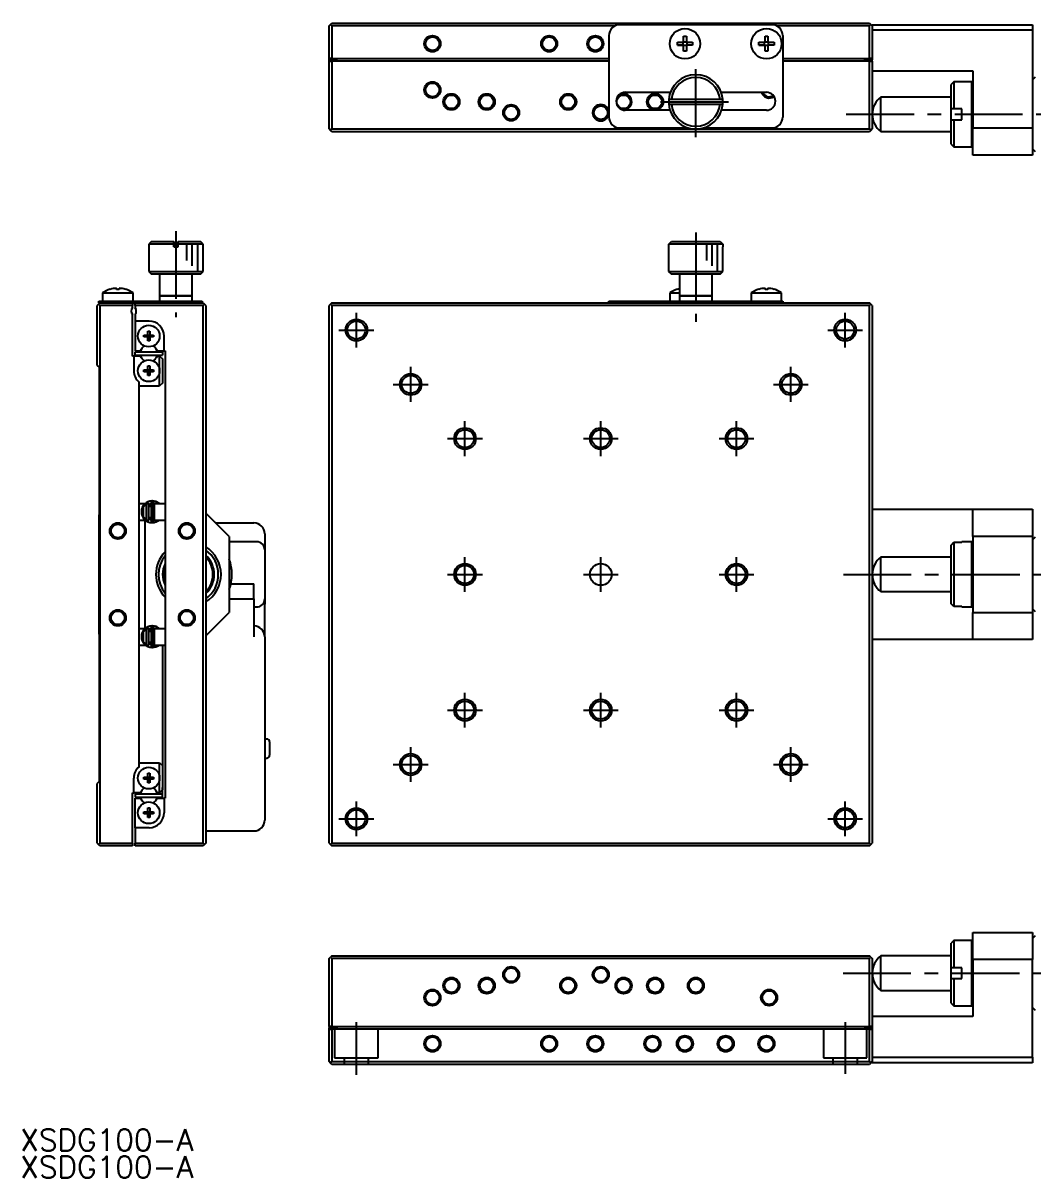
# Model space of a CAD drawing. Extents: x 15 to 638, y 13 to 226.
# Drawn here: x 15.5 to 201.6, y 13.2 to 225.9 of the extents above; entities that cross this region are included whole.
import ezdxf

# ---------------------------------------------------------------- set-up
doc = ezdxf.new("R2010")
doc.units = 0
doc.header["$LTSCALE"] = 10
doc.linetypes.add('CENTER', pattern=[2, 1.25, -0.25, 0.25, -0.25])
doc.linetypes.add('DASHED', pattern=[3.5, 2, -1.5])
doc.layers.get('0').update_dxf_attribs({"linetype": 'CONTINUOUS'})
doc.layers.add('CENTER', color=1, linetype='CENTER')
doc.styles.get("Standard").update_dxf_attribs({"font": 'txt.shx', "bigfont": '@extfont2.shx'})

msp = doc.modelspace()

# ---------------------------------------------------------------- linework, layer by layer
at = {"color": 7, "linetype": 'CONTINUOUS'}
for p, q in [((71.844929, 225.375), (72.094929, 225.625)), ((72.094929, 225.625), (72.344929, 225.875)), ((72.094929, 225.625), (72.344929, 225.375)), ((72.344929, 225.875), (171.344929, 225.875)), ((153.344929, 225.575), (125.344929, 225.575)), ((171.344929, 225.875), (171.594929, 225.625)), ((171.344929, 225.375), (171.594929, 225.625)), ((171.594929, 225.625), (171.844929, 225.375)), ((171.844929, 225.375), (171.844929, 225.575)), ((171.844929, 225.575), (201.344929, 225.575)), ((201.344929, 225.575), (201.344929, 224.575)), ((71.844929, 219.375), (71.844929, 225.375)), ((72.344929, 225.375), (72.344929, 219.375)), ((124.47315, 225.375), (72.344929, 225.375)), ((123.344929, 223.575), (123.344929, 208.575)), ((137.084929, 223.474139), (137.604929, 223.474139)), ((137.084929, 222.335), (137.084929, 223.474139)), ((137.604929, 223.474139), (137.604929, 222.335)), ((152.084929, 223.474139), (152.604929, 223.474139)), ((152.084929, 222.335), (152.084929, 223.474139)), ((152.604929, 223.474139), (152.604929, 222.335)), ((171.344929, 225.375), (154.216709, 225.375)), ((155.344929, 223.575), (155.344929, 208.575)), ((171.344929, 219.375), (171.344929, 225.375)), ((171.844929, 225.375), (171.844929, 219.375)), ((201.344929, 224.575), (171.844929, 224.575)), ((201.344929, 224.575), (201.344929, 206.575)), ((135.94579, 221.815), (135.94579, 222.335)), ((135.94579, 222.335), (137.084929, 222.335)), ((137.084929, 221.815), (135.94579, 221.815)), ((135.94579, 221.815), (137.015488, 221.815)), ((137.015488, 221.815), (137.015488, 222.335)), ((137.084929, 221.815), (137.015488, 221.815)), ((137.084929, 222.404442), (137.604929, 222.404442)), ((137.084929, 220.675861), (137.084929, 221.815)), ((137.604929, 221.745558), (137.084929, 221.745558)), ((137.604929, 222.335), (138.744069, 222.335)), ((137.604929, 221.815), (137.604929, 220.675861)), ((138.744069, 221.815), (137.604929, 221.815)), ((137.674371, 221.815), (137.604929, 221.815)), ((137.674371, 222.335), (137.674371, 221.815)), ((138.744069, 221.815), (137.674371, 221.815)), ((138.744069, 222.335), (138.744069, 221.815)), ((150.94579, 221.815), (150.94579, 222.335)), ((150.94579, 222.335), (152.084929, 222.335)), ((152.084929, 221.815), (150.94579, 221.815)), ((150.94579, 221.815), (152.015488, 221.815)), ((152.015488, 221.815), (152.015488, 222.335)), ((152.084929, 221.815), (152.015488, 221.815)), ((152.084929, 222.404442), (152.604929, 222.404442)), ((152.084929, 220.675861), (152.084929, 221.815)), ((152.604929, 221.745558), (152.084929, 221.745558)), ((152.604929, 222.335), (153.744069, 222.335)), ((152.604929, 221.815), (152.604929, 220.675861)), ((153.744069, 221.815), (152.604929, 221.815)), ((152.674371, 221.815), (152.604929, 221.815)), ((152.674371, 222.335), (152.674371, 221.815)), ((153.744069, 221.815), (152.674371, 221.815)), ((153.744069, 222.335), (153.744069, 221.815)), ((72.344929, 219.375), (71.844929, 219.375)), ((71.844929, 219.125), (71.844929, 219.375)), ((71.844929, 219.125), (73.244929, 219.125)), ((71.844929, 218.875), (71.844929, 219.125)), ((72.344929, 219.375), (123.344929, 219.375)), ((73.244929, 218.875), (73.244929, 219.125)), ((137.604929, 220.675861), (137.084929, 220.675861)), ((152.604929, 220.675861), (152.084929, 220.675861)), ((155.344929, 219.375), (171.344929, 219.375)), ((171.844929, 219.125), (170.444929, 219.125)), ((170.444929, 218.875), (170.444929, 219.125)), ((171.844929, 219.375), (171.344929, 219.375)), ((171.844929, 219.375), (171.844929, 219.125)), ((171.844929, 218.875), (171.844929, 219.125)), ((71.844929, 206.375), (71.844929, 218.875)), ((71.844929, 218.875), (72.344929, 218.875)), ((72.344929, 218.875), (72.344929, 206.375)), ((123.344929, 218.875), (72.344929, 218.875)), ((171.344929, 218.875), (155.344929, 218.875)), ((171.344929, 206.375), (171.344929, 218.875)), ((171.344929, 218.875), (171.844929, 218.875)), ((171.844929, 218.875), (171.844929, 206.375)), ((171.844929, 217.075), (190.344929, 217.075)), ((190.344929, 217.075), (190.344929, 206.575)), ((186.844929, 215.075), (186.344929, 214.575)), ((186.844929, 215.075), (186.844929, 210.075)), ((190.144929, 215.075), (186.844929, 215.075)), ((190.144929, 203.075), (190.144929, 215.075)), ((190.344929, 214.875), (190.144929, 215.075)), ((201.844929, 215.925), (201.344929, 215.425)), ((126.344929, 213.125), (134.661181, 213.125)), ((144.028678, 213.125), (152.344929, 213.125)), ((186.344929, 210.075), (186.344929, 214.575)), ((134.862742, 211.775), (134.360955, 211.775)), ((134.360955, 210.975), (134.862742, 210.975)), ((134.360955, 210.975), (144.328904, 210.975)), ((143.827116, 211.775), (134.862742, 211.775)), ((134.862742, 210.975), (143.827116, 210.975)), ((144.328904, 211.775), (143.827116, 211.775)), ((143.827116, 210.975), (144.328904, 210.975)), ((173.411953, 205.9), (173.411953, 212.25)), ((186.344929, 212.25), (173.411953, 212.25)), ((134.591247, 209.825), (126.344929, 209.825)), ((152.344929, 209.825), (144.098612, 209.825)), ((186.344929, 208.074928), (186.344929, 210.075072)), ((186.844929, 210.075), (186.344929, 210.075)), ((188.344929, 210.075), (186.844929, 210.075)), ((188.344929, 208.075), (188.344929, 210.075)), ((72.094929, 206.125), (71.844929, 206.375)), ((72.344929, 206.375), (72.094929, 206.125)), ((72.344929, 206.375), (139.344929, 206.375)), ((125.344929, 206.575), (137.944929, 206.575)), ((139.344929, 206.375), (171.344929, 206.375)), ((140.744929, 206.575), (153.344929, 206.575)), ((171.594929, 206.125), (171.344929, 206.375)), ((171.844929, 206.375), (171.594929, 206.125)), ((186.344929, 203.575), (186.344929, 208.075)), ((186.344929, 208.075), (186.844929, 208.075)), ((186.844929, 208.075), (186.844929, 203.075)), ((186.844929, 208.075), (188.344929, 208.075)), ((190.344929, 206.575), (201.344929, 206.575)), ((190.344929, 201.575), (190.344929, 206.575)), ((201.344929, 206.575), (201.344929, 201.575)), ((72.344929, 205.875), (72.094929, 206.125)), ((171.344929, 205.875), (72.344929, 205.875)), ((171.594929, 206.125), (171.344929, 205.875)), ((173.411953, 205.9), (186.344929, 205.9)), ((186.344929, 203.575), (186.844929, 203.075)), ((186.844929, 203.075), (190.144929, 203.075)), ((190.144929, 203.075), (190.344929, 203.275)), ((201.344929, 202.725), (201.844929, 202.225)), ((201.344929, 201.575), (190.344929, 201.575)), ((39.125, 185.65), (38.625, 185.15)), ((43.225, 185.15), (38.625, 185.15)), ((38.625, 185.15), (38.625, 180.15)), ((39.125, 185.65), (43.225, 185.65)), ((43.225, 185.15), (43.225, 185.65)), ((43.225, 185.65), (43.225, 185.15)), ((43.225, 184.65), (43.225, 185.15)), ((43.225, 185.15), (43.225, 184.65)), ((44.025, 185.65), (48.125, 185.65)), ((44.025, 185.15), (44.025, 185.65)), ((48.625, 185.15), (44.025, 185.15)), ((44.025, 184.65), (44.025, 185.15)), ((48.625, 185.15), (48.125, 185.65)), ((48.625, 180.15), (48.625, 185.15)), ((134.360955, 185.15), (134.862742, 185.65)), ((144.328904, 185.15), (134.360955, 185.15)), ((134.360955, 184.65), (134.360955, 185.15)), ((134.862742, 185.65), (143.827116, 185.65)), ((134.862742, 185.65), (143.827116, 185.65)), ((143.827116, 185.65), (144.328904, 185.15)), ((144.328904, 185.15), (144.328904, 184.65)), ((43.225, 184.65), (44.025, 184.65)), ((134.344929, 184.65), (134.360955, 184.65)), ((134.344929, 184.65), (134.360955, 184.65)), ((134.344929, 184.65), (134.344929, 180.15)), ((144.328904, 184.65), (144.344929, 184.65)), ((144.328904, 184.65), (144.344929, 184.65)), ((144.344929, 180.15), (144.344929, 184.65)), ((38.625, 180.15), (43.625, 180.15)), ((38.625, 180.15), (39.125, 179.65)), ((43.625, 179.65), (39.125, 179.65)), ((40.625, 179.65), (40.625, 175.65)), ((43.625, 180.15), (48.625, 180.15)), ((48.125, 179.65), (43.625, 179.65)), ((46.625, 175.65), (46.625, 179.65)), ((48.125, 179.65), (48.625, 180.15)), ((134.344929, 180.15), (134.844929, 179.65)), ((134.344929, 180.15), (144.344929, 180.15)), ((143.844929, 179.65), (134.844929, 179.65)), ((136.344929, 179.65), (136.344929, 175.65)), ((142.344929, 175.65), (142.344929, 179.65)), ((143.844929, 179.65), (144.344929, 180.15)), ((31.525861, 176.843205), (31.522852, 176.849373)), ((32.665, 176.843205), (32.665, 177.036462)), ((33.185, 176.843205), (32.665, 176.843205)), ((33.185, 177.036462), (33.185, 176.843205)), ((34.327148, 176.849373), (34.324139, 176.843205)), ((135.94579, 176.843205), (135.942782, 176.849373)), ((135.94579, 176.843205), (135.942782, 176.849373)), ((150.94579, 176.843205), (150.942782, 176.849373)), ((150.94579, 176.843205), (150.942782, 176.849373)), ((152.084929, 176.843205), (152.084929, 177.036462)), ((152.604929, 176.843205), (152.084929, 176.843205)), ((152.604929, 177.036462), (152.604929, 176.843205)), ((153.747077, 176.849373), (153.744069, 176.843205)), ((153.747077, 176.849373), (153.744069, 176.843205)), ((29.425, 174.35), (29.425, 174.65)), ((29.425, 174.65), (31.425, 174.65)), ((30.125, 176.192463), (35.725, 176.192463)), ((30.125, 176.192463), (30.125, 174.65)), ((31.425, 174.65), (31.675, 174.65)), ((31.675, 174.65), (34.175, 174.65)), ((34.175, 174.65), (46.425, 174.65)), ((35.725, 174.65), (35.725, 176.192463)), ((40.625, 175.65), (43.625, 175.65)), ((43.625, 175.65), (40.625, 175.65)), ((40.625, 175.65), (40.625, 174.65)), ((43.625, 175.65), (46.625, 175.65)), ((46.625, 175.65), (43.625, 175.65)), ((46.425, 174.65), (48.425, 174.65)), ((46.625, 174.65), (46.625, 175.65)), ((48.425, 174.65), (48.425, 174.35)), ((123.344929, 174.35), (123.344929, 174.65)), ((123.344929, 174.65), (125.344929, 174.65)), ((125.344929, 174.65), (136.094929, 174.65)), ((134.544929, 176.192463), (136.344929, 176.192463)), ((134.544929, 176.192463), (134.544929, 174.65)), ((136.094929, 174.65), (138.594929, 174.65)), ((136.344929, 175.65), (142.344929, 175.65)), ((136.344929, 175.65), (136.344929, 174.65)), ((142.344929, 175.65), (136.344929, 175.65)), ((138.594929, 174.65), (151.094929, 174.65)), ((142.344929, 174.65), (142.344929, 175.65)), ((149.544929, 176.192463), (149.544929, 174.65)), ((149.544929, 176.192463), (155.144929, 176.192463)), ((151.094929, 174.65), (153.344929, 174.65)), ((153.344929, 174.65), (155.344929, 174.65)), ((155.144929, 174.65), (155.144929, 176.192463)), ((155.344929, 174.65), (155.344929, 174.35)), ((29.375, 174.1), (29.125, 173.85)), ((29.125, 162.85), (29.125, 173.85)), ((29.375, 174.1), (29.625, 174.35)), ((29.625, 173.85), (29.375, 174.1)), ((29.625, 174.35), (29.425, 174.35)), ((29.625, 174.35), (35.625, 174.35)), ((29.625, 173.85), (29.625, 74.85)), ((35.625, 173.85), (29.625, 173.85)), ((35.625, 174.35), (36.125, 174.35)), ((35.625, 174.35), (35.625, 173.85)), ((35.625, 173.511438), (35.625, 173.85)), ((36.125, 174.35), (48.625, 174.35)), ((36.125, 173.85), (36.125, 174.35)), ((36.125, 173.85), (36.125, 173.45)), ((48.625, 173.85), (36.125, 173.85)), ((48.625, 174.35), (48.875, 174.1)), ((48.875, 174.1), (48.625, 173.85)), ((48.625, 74.85), (48.625, 173.85)), ((49.125, 173.85), (48.875, 174.1)), ((49.125, 173.85), (49.125, 74.85)), ((72.094929, 174.1), (71.844929, 173.85)), ((71.844929, 74.85), (71.844929, 173.85)), ((72.344929, 174.35), (72.094929, 174.1)), ((72.344929, 173.85), (72.094929, 174.1)), ((72.344929, 174.35), (171.344929, 174.35)), ((171.344929, 173.85), (72.344929, 173.85)), ((72.344929, 173.85), (72.344929, 74.85)), ((171.594929, 174.1), (171.344929, 174.35)), ((171.594929, 174.1), (171.344929, 173.85)), ((171.344929, 74.85), (171.344929, 173.85)), ((171.844929, 173.85), (171.594929, 174.1)), ((171.844929, 173.85), (171.844929, 74.85)), ((35.625, 164.55), (35.625, 172.188562)), ((36.125, 172.25), (36.125, 171)), ((38.675, 171), (36.125, 171)), ((36.125, 171), (36.125, 165.55)), ((37.738639, 168.43), (38.445, 168.43)), ((37.738639, 168.07), (37.738639, 168.43)), ((38.445, 168.07), (37.738639, 168.07)), ((38.445, 169.136361), (38.805, 169.136361)), ((38.445, 168.43), (38.445, 169.136361)), ((38.455372, 168.419628), (38.445, 168.43)), ((38.455372, 168.080372), (38.445, 168.07)), ((38.445, 167.363639), (38.445, 168.07)), ((38.455372, 168.080372), (38.455372, 168.419628)), ((38.455372, 168.419628), (38.794628, 168.419628)), ((38.794628, 168.080372), (38.455372, 168.080372)), ((38.794628, 168.419628), (38.805, 168.43)), ((38.794628, 168.419628), (38.794628, 168.080372)), ((38.794628, 168.080372), (38.805, 168.07)), ((38.805, 169.136361), (38.805, 168.43)), ((38.805, 169.136361), (38.805, 168.43)), ((38.805, 168.43), (39.511361, 168.43)), ((38.805, 168.07), (38.805, 167.363639)), ((39.511361, 168.07), (38.805, 168.07)), ((38.805, 167.363639), (38.805, 168.07)), ((39.511361, 168.43), (39.511361, 168.07)), ((41.425, 165.55), (41.425, 168.25)), ((38.805, 167.363639), (38.445, 167.363639)), ((35.875, 164.55), (35.625, 164.55)), ((35.875, 164.55), (35.875, 161.85)), ((37.080588, 164.55), (35.875, 164.55)), ((36.125, 165.55), (37.080588, 165.55)), ((36.125, 164.75), (36.125, 165.35)), ((36.125, 165.35), (41.125, 165.35)), ((36.125, 164.75), (41.125, 164.75)), ((37.080588, 165.55), (37.250185, 165.84375)), ((37.250185, 164.25625), (37.080588, 164.55)), ((39.999815, 165.84375), (40.169412, 165.55)), ((40.169412, 164.55), (39.999815, 164.25625)), ((40.169412, 165.55), (41.425, 165.55)), ((40.625, 164.55), (40.169412, 164.55)), ((40.625, 161.85), (40.625, 164.55)), ((40.625, 164.55), (41.125, 164.05)), ((41.125, 165.35), (41.125, 164.75)), ((41.125, 164.05), (41.125, 159.55)), ((41.425, 165.55), (41.625, 165.55)), ((41.625, 165.55), (41.625, 83.15)), ((29.125, 162.85), (29.475, 162.5)), ((29.475, 162.5), (29.475, 86.2)), ((37.738639, 162.03), (38.445, 162.03)), ((37.738639, 161.67), (37.738639, 162.03)), ((38.445, 161.67), (37.738639, 161.67)), ((38.445, 162.736361), (38.805, 162.736361)), ((38.445, 162.03), (38.445, 162.736361)), ((38.455372, 162.019628), (38.445, 162.03)), ((38.455372, 161.680372), (38.445, 161.67)), ((38.445, 160.963639), (38.445, 161.67)), ((38.455372, 161.680372), (38.455372, 162.019628)), ((38.455372, 162.019628), (38.794628, 162.019628)), ((38.794628, 161.680372), (38.455372, 161.680372)), ((38.794628, 162.019628), (38.805, 162.03)), ((38.794628, 162.019628), (38.794628, 161.680372)), ((38.794628, 161.680372), (38.805, 161.67)), ((38.805, 162.736361), (38.805, 162.03)), ((38.805, 162.736361), (38.805, 162.03)), ((38.805, 162.03), (39.511361, 162.03)), ((38.805, 161.67), (38.805, 160.963639)), ((39.511361, 161.67), (38.805, 161.67)), ((38.805, 160.963639), (38.805, 161.67)), ((39.511361, 162.03), (39.511361, 161.67)), ((40.625, 159.05), (40.625, 161.85)), ((36.825, 88.929062), (36.825, 159.770938)), ((38.805, 160.963639), (38.445, 160.963639)), ((41.125, 159.55), (40.625, 159.05)), ((36.825, 159.05), (40.625, 159.05)), ((37.893488, 137.35), (36.825, 137.35)), ((37.625, 136.766515), (38.125, 137.295683)), ((37.625, 134.933485), (37.625, 136.766515)), ((38.125, 137.35), (38.125, 137.295683)), ((38.625, 137.35), (38.125, 137.35)), ((38.125, 137.295683), (38.125, 134.404317)), ((38.624825, 137.305309), (39.03476, 137.425193)), ((38.625, 134.35), (38.625, 137.35)), ((39.034816, 136.85), (38.625, 136.85)), ((38.825, 137.35), (38.736564, 137.35)), ((38.825, 136.85), (38.825, 137.35)), ((39.034816, 137.666084), (39.034816, 134.116084)), ((39.961311, 137.763382), (39.279198, 137.890229)), ((39.480104, 137.73469), (39.474733, 137.732424)), ((39.513597, 137.747694), (39.480104, 137.73469)), ((39.484816, 134.116084), (39.484816, 137.666084)), ((39.484816, 137.065221), (39.624959, 137.305542)), ((39.625, 136.85), (39.484816, 136.85)), ((39.54769, 137.759011), (39.513597, 137.747694)), ((39.5823, 137.768616), (39.54769, 137.759011)), ((39.617342, 137.776483), (39.5823, 137.768616)), ((39.652729, 137.782595), (39.617342, 137.776483)), ((39.625, 137.35), (39.625, 134.35)), ((41.625, 137.35), (39.625, 137.35)), ((39.688375, 137.786937), (39.652729, 137.782595)), ((39.72419, 137.789496), (39.688375, 137.786937)), ((39.760089, 137.790268), (39.72419, 137.789496)), ((39.795982, 137.78925), (39.760089, 137.790268)), ((39.831781, 137.786445), (39.795982, 137.78925)), ((39.867398, 137.781859), (39.831781, 137.786445)), ((39.902745, 137.775504), (39.867398, 137.781859)), ((39.893643, 137.359397), (39.888253, 137.35)), ((39.899403, 137.369881), (39.893643, 137.359397)), ((40.046883, 137.729112), (39.899063, 137.349983)), ((39.905495, 137.381383), (39.899403, 137.369881)), ((39.937736, 137.767394), (39.902745, 137.775504)), ((39.91188, 137.393829), (39.905495, 137.381383)), ((39.918516, 137.407137), (39.91188, 137.393829)), ((39.92536, 137.42122), (39.918516, 137.407137)), ((39.932367, 137.435987), (39.92536, 137.42122)), ((39.939492, 137.451342), (39.932367, 137.435987)), ((39.972283, 137.75755), (39.937736, 137.767394)), ((39.946688, 137.467185), (39.939492, 137.451342)), ((39.953909, 137.483412), (39.946688, 137.467185)), ((39.961107, 137.499918), (39.953909, 137.483412)), ((39.968236, 137.516596), (39.961107, 137.499918)), ((40.04552, 137.729692), (39.961311, 137.763382)), ((39.975248, 137.533336), (39.968236, 137.516596)), ((40.006302, 137.745995), (39.972283, 137.75755)), ((39.982099, 137.550029), (39.975248, 137.533336)), ((39.988744, 137.566568), (39.982099, 137.550029)), ((39.99514, 137.582844), (39.988744, 137.566568)), ((40.001244, 137.598751), (39.99514, 137.582844)), ((40.007017, 137.614185), (40.001244, 137.598751)), ((40.037964, 137.733498), (40.006302, 137.745995)), ((40.012422, 137.629047), (40.007017, 137.614185)), ((40.017423, 137.643239), (40.012422, 137.629047)), ((40.021988, 137.656668), (40.017423, 137.643239)), ((40.026087, 137.669248), (40.021988, 137.656668)), ((40.029693, 137.680897), (40.026087, 137.669248)), ((40.032783, 137.691538), (40.029693, 137.680897)), ((40.035336, 137.701102), (40.032783, 137.691538)), ((40.037337, 137.709527), (40.035336, 137.701102)), ((40.037259, 137.733645), (40.038719, 137.732925)), ((40.038771, 137.716759), (40.037337, 137.709527)), ((40.626531, 137.350224), (40.037719, 137.73301)), ((40.038719, 137.732925), (40.039604, 137.730858)), ((40.03963, 137.722749), (40.038771, 137.716759)), ((40.039604, 137.730858), (40.039909, 137.727459)), ((40.039909, 137.727459), (40.03963, 137.722749)), ((40.119592, 137.696219), (40.04552, 137.729692)), ((171.844929, 136.35), (190.344929, 136.35)), ((190.344929, 136.35), (201.344929, 136.35)), ((190.344929, 131.35), (190.344929, 136.35)), ((201.344929, 136.35), (201.344929, 131.35)), ((29.475, 135.4), (29.425, 135.35)), ((29.425, 135.35), (29.425, 113.35)), ((36.825, 134.35), (37.987118, 134.35)), ((38.125, 134.404317), (37.625, 134.933485)), ((37.925, 114.379697), (37.925, 134.35)), ((38.125, 134.404317), (38.125, 134.35)), ((38.125, 134.35), (38.625, 134.35)), ((39.034751, 134.35729), (38.624871, 134.476509)), ((38.625, 134.85), (39.034816, 134.85)), ((38.825, 134.403188), (38.825, 134.85)), ((39.484816, 134.85), (39.625, 134.85)), ((39.624995, 134.476607), (39.484816, 134.716948)), ((39.625103, 134.384345), (39.484883, 134.356971)), ((39.625, 134.35), (41.625, 134.35)), ((39.984415, 134.028523), (39.985371, 134.028841)), ((39.985371, 134.028841), (39.987998, 134.029722)), ((39.987998, 134.029722), (39.989236, 134.030141)), ((39.989236, 134.030141), (39.990972, 134.030732)), ((39.990972, 134.030732), (39.99275, 134.031344)), ((39.99275, 134.031344), (39.994134, 134.031823)), ((39.994134, 134.031823), (39.995426, 134.032273)), ((39.995426, 134.032273), (39.996895, 134.032789)), ((39.996895, 134.032789), (39.998133, 134.033226)), ((39.998133, 134.033226), (39.999875, 134.033845)), ((39.999875, 134.033845), (40.001282, 134.034349)), ((40.001282, 134.034349), (40.0027, 134.03486)), ((40.0027, 134.03486), (40.003964, 134.035319)), ((40.003964, 134.035319), (40.037964, 134.048671)), ((40.037259, 134.048524), (40.037056, 134.049009)), ((40.037964, 134.048671), (40.037259, 134.048524)), ((53.425, 131.35), (49.125, 135.65)), ((50.925, 133.85), (57.975, 133.85)), ((59.975, 131.85), (59.975, 129.35)), ((53.425, 131.35), (53.425, 117.35)), ((58.475, 130.35), (53.425, 130.35)), ((186.344929, 129.758327), (186.844929, 130.26608)), ((186.344929, 118.941673), (186.344929, 129.758327)), ((186.344929, 128.993559), (186.344929, 129.758327)), ((186.844929, 130.26608), (186.844929, 118.43392)), ((186.844929, 130.26608), (188.344929, 130.26608)), ((188.344929, 130.26608), (188.344929, 130.35)), ((188.344929, 130.26608), (188.344929, 130.35)), ((190.144929, 130.35), (188.344929, 130.35)), ((190.344929, 130.15), (190.144929, 130.35)), ((190.144929, 118.35), (190.144929, 130.35)), ((201.344929, 131.35), (190.344929, 131.35)), ((190.344929, 131.35), (190.344929, 117.35)), ((201.344929, 131.35), (201.344929, 117.35)), ((201.844929, 131.2), (201.344929, 130.7)), ((59.975, 129.35), (59.975, 128.85)), ((59.975, 128.85), (59.975, 124.35)), ((173.411953, 121.175), (173.411953, 127.525)), ((186.344929, 127.525), (173.411953, 127.525)), ((59.975, 124.35), (59.975, 119.85)), ((53.740593, 122.642224), (57.975, 122.642224)), ((57.975, 119.85), (57.975, 122.642224)), ((53.425, 119.85), (57.975, 119.85)), ((57.975, 119.85), (57.975, 112.85)), ((59.975, 119.85), (59.975, 118.85)), ((173.411953, 121.175), (186.344929, 121.175)), ((186.344929, 118.941673), (186.344929, 119.706441)), ((49.125, 113.05), (53.425, 117.35)), ((57.975, 118.35), (58.475, 118.35)), ((59.975, 112.85), (59.975, 118.85)), ((186.844929, 118.43392), (186.344929, 118.941673)), ((188.344929, 118.43392), (186.844929, 118.43392)), ((188.344929, 118.35), (188.344929, 118.43392)), ((188.344929, 118.35), (188.344929, 118.43392)), ((188.344929, 118.35), (190.144929, 118.35)), ((190.144929, 118.35), (190.344929, 118.55)), ((190.344929, 117.35), (201.344929, 117.35)), ((190.344929, 112.35), (190.344929, 117.35)), ((201.344929, 118), (201.844929, 117.5)), ((201.344929, 117.35), (201.344929, 112.35)), ((39.961311, 114.763382), (39.279198, 114.890229)), ((29.425, 113.35), (29.475, 113.3)), ((37.893488, 114.35), (36.825, 114.35)), ((37.625, 113.766515), (38.125, 114.295683)), ((37.625, 111.933485), (37.625, 113.766515)), ((37.925, 114.379531), (37.925, 114.379658)), ((38.125, 114.35), (38.125, 114.295683)), ((38.625, 114.35), (38.125, 114.35)), ((38.125, 114.295683), (38.125, 111.404317)), ((38.624825, 114.305309), (39.03476, 114.425193)), ((38.625, 111.35), (38.625, 114.35)), ((39.034816, 113.85), (38.625, 113.85)), ((38.825, 114.35), (38.736564, 114.35)), ((38.825, 113.85), (38.825, 114.35)), ((39.034816, 114.666084), (39.034816, 111.116084)), ((39.480104, 114.73469), (39.474733, 114.732424)), ((39.513597, 114.747694), (39.480104, 114.73469)), ((39.484816, 111.116084), (39.484816, 114.666084)), ((39.484816, 114.065221), (39.624959, 114.305542)), ((39.625, 113.85), (39.484816, 113.85)), ((39.54769, 114.759011), (39.513597, 114.747694)), ((39.5823, 114.768616), (39.54769, 114.759011)), ((39.617342, 114.776483), (39.5823, 114.768616)), ((39.652729, 114.782595), (39.617342, 114.776483)), ((39.625, 114.35), (39.625, 111.35)), ((41.625, 114.35), (39.625, 114.35)), ((39.688375, 114.786937), (39.652729, 114.782595)), ((39.72419, 114.789496), (39.688375, 114.786937)), ((39.760089, 114.790268), (39.72419, 114.789496)), ((39.795982, 114.78925), (39.760089, 114.790268)), ((39.831781, 114.786445), (39.795982, 114.78925)), ((39.867398, 114.781859), (39.831781, 114.786445)), ((39.902745, 114.775504), (39.867398, 114.781859)), ((39.893643, 114.359397), (39.888253, 114.35)), ((39.899403, 114.369881), (39.893643, 114.359397)), ((40.047583, 114.727981), (39.899063, 114.349983)), ((39.905495, 114.381383), (39.899403, 114.369881)), ((39.937736, 114.767394), (39.902745, 114.775504)), ((39.91188, 114.393829), (39.905495, 114.381383)), ((39.918516, 114.407137), (39.91188, 114.393829)), ((39.92536, 114.42122), (39.918516, 114.407137)), ((39.932367, 114.435987), (39.92536, 114.42122)), ((39.939492, 114.451342), (39.932367, 114.435987)), ((39.972283, 114.75755), (39.937736, 114.767394)), ((39.946688, 114.467185), (39.939492, 114.451342)), ((39.953909, 114.483412), (39.946688, 114.467185)), ((39.961107, 114.499918), (39.953909, 114.483412)), ((39.968236, 114.516596), (39.961107, 114.499918)), ((40.119592, 114.696219), (39.961311, 114.763382)), ((39.975248, 114.533336), (39.968236, 114.516596)), ((40.006302, 114.745995), (39.972283, 114.75755)), ((39.982099, 114.550029), (39.975248, 114.533336)), ((39.988744, 114.566568), (39.982099, 114.550029)), ((39.99514, 114.582844), (39.988744, 114.566568)), ((40.001244, 114.598751), (39.99514, 114.582844)), ((40.007017, 114.614185), (40.001244, 114.598751)), ((40.037964, 114.733498), (40.006302, 114.745995)), ((40.012422, 114.629047), (40.007017, 114.614185)), ((40.017423, 114.643239), (40.012422, 114.629047)), ((40.021988, 114.656668), (40.017423, 114.643239)), ((40.026087, 114.669248), (40.021988, 114.656668)), ((40.029693, 114.680897), (40.026087, 114.669248)), ((40.032783, 114.691538), (40.029693, 114.680897)), ((40.035336, 114.701102), (40.032783, 114.691538)), ((40.037337, 114.709527), (40.035336, 114.701102)), ((40.037259, 114.733645), (40.038719, 114.732925)), ((40.038771, 114.716759), (40.037337, 114.709527)), ((40.626531, 114.350224), (40.037719, 114.73301)), ((40.038719, 114.732925), (40.039604, 114.730858)), ((40.03963, 114.722749), (40.038771, 114.716759)), ((40.039604, 114.730858), (40.039909, 114.727459)), ((40.039909, 114.727459), (40.03963, 114.722749)), ((40.046883, 114.729112), (40.047583, 114.727981)), ((59.975, 112.85), (59.975, 85.1)), ((36.825, 111.35), (37.987118, 111.35)), ((38.125, 111.404317), (37.625, 111.933485)), ((38.125, 111.404317), (38.125, 111.35)), ((38.125, 111.35), (38.625, 111.35)), ((39.034751, 111.35729), (38.624871, 111.476509)), ((38.625, 111.85), (39.034816, 111.85)), ((38.825, 111.403188), (38.825, 111.85)), ((39.484816, 111.85), (39.625, 111.85)), ((39.624995, 111.476607), (39.484816, 111.716948)), ((39.625103, 111.384345), (39.484883, 111.356971)), ((39.625, 111.35), (41.625, 111.35)), ((39.984415, 111.028523), (39.985371, 111.028841)), ((39.985371, 111.028841), (39.987998, 111.029722)), ((39.987998, 111.029722), (39.989236, 111.030141)), ((39.989236, 111.030141), (39.990972, 111.030732)), ((39.990972, 111.030732), (39.99275, 111.031344)), ((39.99275, 111.031344), (39.994134, 111.031823)), ((39.994134, 111.031823), (39.995426, 111.032273)), ((39.995426, 111.032273), (39.996895, 111.032789)), ((39.996895, 111.032789), (39.998133, 111.033226)), ((39.998133, 111.033226), (39.999875, 111.033845)), ((39.999875, 111.033845), (40.001282, 111.034349)), ((40.001282, 111.034349), (40.0027, 111.03486)), ((40.0027, 111.03486), (40.003964, 111.035319)), ((40.003964, 111.035319), (40.037964, 111.048671)), ((40.037259, 111.048524), (40.037056, 111.049009)), ((40.037964, 111.048671), (40.037259, 111.048524)), ((41.175, 111.35), (41.175, 85.1)), ((190.344929, 112.35), (171.844929, 112.35)), ((201.344929, 112.35), (190.344929, 112.35)), ((60.375, 94.03934), (59.975, 94.03934)), ((60.875, 93.53934), (60.875, 92.28934)), ((60.875, 92.28934), (60.875, 91.03934)), ((36.825, 89.65), (40.625, 89.65)), ((40.625, 86.85), (40.625, 89.65)), ((40.625, 89.65), (41.125, 89.15)), ((59.975, 90.53934), (60.375, 90.53934)), ((38.445, 87.736361), (38.805, 87.736361)), ((38.445, 87.03), (38.445, 87.736361)), ((38.805, 87.736361), (38.805, 87.03)), ((38.805, 87.736361), (38.805, 87.03)), ((41.125, 89.15), (41.125, 84.65)), ((29.475, 86.2), (29.125, 85.85)), ((29.125, 74.85), (29.125, 85.85)), ((35.875, 84.15), (35.875, 86.85)), ((37.738639, 87.03), (38.445, 87.03)), ((37.738639, 86.67), (37.738639, 87.03)), ((38.445, 86.67), (37.738639, 86.67)), ((38.455372, 87.019628), (38.445, 87.03)), ((38.455372, 86.680372), (38.445, 86.67)), ((38.445, 85.963639), (38.445, 86.67)), ((38.805, 85.963639), (38.445, 85.963639)), ((38.455372, 86.680372), (38.455372, 87.019628)), ((38.455372, 87.019628), (38.794628, 87.019628)), ((38.794628, 86.680372), (38.455372, 86.680372)), ((38.794628, 87.019628), (38.805, 87.03)), ((38.794628, 87.019628), (38.794628, 86.680372)), ((38.794628, 86.680372), (38.805, 86.67)), ((38.805, 87.03), (39.511361, 87.03)), ((38.805, 86.67), (38.805, 85.963639)), ((39.511361, 86.67), (38.805, 86.67)), ((38.805, 85.963639), (38.805, 86.67)), ((39.511361, 87.03), (39.511361, 86.67)), ((40.625, 84.15), (40.625, 86.85)), ((41.175, 83.15), (41.175, 85.1)), ((59.975, 85.1), (59.975, 79.1)), ((35.625, 84.15), (35.875, 84.15)), ((35.625, 74.85), (35.625, 84.15)), ((37.080588, 84.15), (35.875, 84.15)), ((36.125, 83.95), (41.125, 83.95)), ((36.125, 83.95), (36.125, 83.35)), ((36.125, 83.35), (41.125, 83.35)), ((36.125, 83.15), (37.080588, 83.15)), ((36.125, 77.7), (36.125, 83.15)), ((37.250185, 84.44375), (37.080588, 84.15)), ((37.080588, 83.15), (37.250185, 82.85625)), ((40.169412, 84.15), (39.999815, 84.44375)), ((39.999815, 82.85625), (40.169412, 83.15)), ((40.625, 84.15), (40.169412, 84.15)), ((40.169412, 83.15), (41.425, 83.15)), ((41.125, 84.65), (40.625, 84.15)), ((41.125, 83.35), (41.125, 83.95)), ((41.625, 83.15), (41.425, 83.15)), ((41.425, 83.15), (41.425, 80.45)), ((38.445, 81.336361), (38.805, 81.336361)), ((38.445, 80.63), (38.445, 81.336361)), ((38.805, 81.336361), (38.805, 80.63)), ((38.805, 81.336361), (38.805, 80.63)), ((37.738639, 80.63), (38.445, 80.63)), ((37.738639, 80.27), (37.738639, 80.63)), ((38.445, 80.27), (37.738639, 80.27)), ((38.455372, 80.619628), (38.445, 80.63)), ((38.455372, 80.280372), (38.445, 80.27)), ((38.445, 79.563639), (38.445, 80.27)), ((38.805, 79.563639), (38.445, 79.563639)), ((38.455372, 80.280372), (38.455372, 80.619628)), ((38.455372, 80.619628), (38.794628, 80.619628)), ((38.794628, 80.280372), (38.455372, 80.280372)), ((38.794628, 80.619628), (38.805, 80.63)), ((38.794628, 80.619628), (38.794628, 80.280372)), ((38.794628, 80.280372), (38.805, 80.27)), ((38.805, 80.63), (39.511361, 80.63)), ((38.805, 80.27), (38.805, 79.563639)), ((39.511361, 80.27), (38.805, 80.27)), ((38.805, 79.563639), (38.805, 80.27)), ((39.511361, 80.63), (39.511361, 80.27)), ((36.125, 77.7), (36.125, 74.85)), ((38.675, 77.7), (36.125, 77.7)), ((49.125, 77.1), (57.975, 77.1)), ((29.125, 74.85), (29.375, 74.6)), ((29.375, 74.6), (29.625, 74.85)), ((29.625, 74.35), (29.375, 74.6)), ((29.625, 74.85), (35.625, 74.85)), ((35.625, 74.85), (35.625, 74.35)), ((36.125, 74.85), (48.625, 74.85)), ((36.125, 74.35), (36.125, 74.85)), ((48.625, 74.85), (48.875, 74.6)), ((48.875, 74.6), (48.625, 74.35)), ((49.125, 74.85), (48.875, 74.6)), ((71.844929, 74.85), (72.094929, 74.6)), ((72.344929, 74.85), (72.094929, 74.6)), ((72.094929, 74.6), (72.344929, 74.35)), ((72.344929, 74.85), (171.344929, 74.85)), ((171.594929, 74.6), (171.344929, 74.85)), ((171.344929, 74.35), (171.594929, 74.6)), ((171.594929, 74.6), (171.844929, 74.85)), ((35.625, 74.35), (29.625, 74.35)), ((48.625, 74.35), (36.125, 74.35)), ((171.344929, 74.35), (72.344929, 74.35)), ((190.344929, 53.425), (190.344929, 58.425)), ((190.344929, 58.425), (201.344929, 58.425)), ((201.344929, 58.425), (201.344929, 53.425)), ((201.844929, 57.775), (201.344929, 57.275)), ((186.844929, 56.925), (186.344929, 56.425)), ((186.344929, 51.925), (186.344929, 56.425)), ((186.844929, 56.925), (186.844929, 51.925)), ((190.144929, 56.925), (186.844929, 56.925)), ((190.144929, 50.925), (190.144929, 56.925)), ((190.344929, 56.725), (190.144929, 56.925)), ((71.844929, 53.625), (72.094929, 53.875)), ((71.844929, 41.125), (71.844929, 53.625)), ((72.344929, 54.125), (72.094929, 53.875)), ((72.094929, 53.875), (72.344929, 53.625)), ((72.344929, 54.125), (171.344929, 54.125)), ((72.344929, 53.625), (72.344929, 41.125)), ((171.344929, 53.625), (72.344929, 53.625)), ((171.594929, 53.875), (171.344929, 54.125)), ((171.344929, 53.625), (171.594929, 53.875)), ((171.344929, 41.125), (171.344929, 53.625)), ((171.594929, 53.875), (171.844929, 53.625)), ((171.844929, 53.625), (171.844929, 41.125)), ((173.411953, 47.75), (173.411953, 54.1)), ((186.344929, 54.1), (173.411953, 54.1)), ((190.344929, 53.425), (190.344929, 42.925)), ((201.344929, 53.425), (190.344929, 53.425)), ((201.344929, 35.425), (201.344929, 53.425)), ((186.344929, 50.925), (186.344929, 51.925072)), ((186.844929, 51.925), (186.344929, 51.925)), ((188.344929, 51.925), (186.844929, 51.925)), ((188.344929, 49.925), (188.344929, 51.925)), ((186.344929, 49.924928), (186.344929, 50.925)), ((186.344929, 45.425), (186.344929, 49.925)), ((186.344929, 49.925), (186.844929, 49.925)), ((186.844929, 49.925), (186.844929, 44.925)), ((186.844929, 49.925), (188.344929, 49.925)), ((190.144929, 44.925), (190.144929, 50.925)), ((173.411953, 47.75), (186.344929, 47.75)), ((186.344929, 45.425), (186.844929, 44.925)), ((186.844929, 44.925), (190.144929, 44.925)), ((190.144929, 44.925), (190.344929, 45.125)), ((190.344929, 42.925), (171.844929, 42.925)), ((201.344929, 44.575), (201.844929, 44.075)), ((72.344929, 41.125), (71.844929, 41.125)), ((71.844929, 41.125), (71.844929, 40.875)), ((71.844929, 40.875), (73.244929, 40.875)), ((71.844929, 40.625), (71.844929, 40.875)), ((71.844929, 34.625), (71.844929, 40.625)), ((71.844929, 40.625), (72.344929, 40.625)), ((72.344929, 41.125), (171.344929, 41.125)), ((72.344929, 40.625), (72.344929, 34.625)), ((171.344929, 40.625), (72.344929, 40.625)), ((73.244929, 41.125), (73.244929, 40.875)), ((170.444929, 41.125), (170.444929, 40.875)), ((171.844929, 40.875), (170.444929, 40.875)), ((171.844929, 41.125), (171.344929, 41.125)), ((171.344929, 34.625), (171.344929, 40.625)), ((171.344929, 40.625), (171.844929, 40.625)), ((171.844929, 41.125), (171.844929, 40.875)), ((171.844929, 40.875), (171.844929, 40.625)), ((171.844929, 40.625), (171.844929, 34.625)), ((72.094929, 34.375), (71.844929, 34.625)), ((72.344929, 34.625), (72.094929, 34.375)), ((72.344929, 34.125), (72.094929, 34.375)), ((72.344929, 34.625), (171.344929, 34.625)), ((171.344929, 34.125), (72.344929, 34.125)), ((171.594929, 34.375), (171.344929, 34.625)), ((171.594929, 34.375), (171.344929, 34.125)), ((171.844929, 34.625), (171.594929, 34.375)), ((171.844929, 35.425), (201.344929, 35.425)), ((171.844929, 34.425), (171.844929, 34.625)), ((201.344929, 34.425), (171.844929, 34.425)), ((201.344929, 35.425), (201.344929, 34.425))]:
    msp.add_line(p, q, dxfattribs=at)
at = {"color": 3, "linetype": 'CONTINUOUS'}
for p, q in [((45.625, 182.15), (45.625, 185.15)), ((46.625, 181.15), (46.625, 185.15)), ((47.625, 180.15), (47.625, 185.15)), ((141.344929, 182.15), (141.344929, 185.15)), ((142.344929, 181.15), (142.344929, 185.15)), ((143.344929, 180.15), (143.344929, 185.15))]:
    msp.add_line(p, q, dxfattribs=at)
at = {"color": 3, "linetype": 'DASHED'}
for p, q in [((72.844929, 40.625), (72.844929, 35.325)), ((80.844929, 35.325), (80.844929, 40.625)), ((162.844929, 40.625), (162.844929, 35.325)), ((170.844929, 35.325), (170.844929, 40.625)), ((72.844929, 35.325), (80.844929, 35.325)), ((74.594929, 35.325), (74.594929, 34.125)), ((79.094929, 34.125), (79.094929, 35.325)), ((162.844929, 35.325), (170.844929, 35.325)), ((164.594929, 35.325), (164.594929, 34.125)), ((169.094929, 34.125), (169.094929, 35.325))]:
    msp.add_line(p, q, dxfattribs=at)
at = {"color": 3, "linetype": 'CONTINUOUS'}
for centre, radius in [((90.844929, 222.075), 1.5), ((112.344929, 222.075), 1.5), ((120.844929, 222.075), 1.5), ((90.844929, 213.575), 1.5), ((94.344929, 211.375), 1.5), ((100.844929, 211.375), 1.5), ((115.844929, 211.375), 1.5), ((131.844929, 211.375), 1.5), ((105.344929, 209.375), 1.5), ((76.844929, 169.35), 2), ((166.844929, 169.35), 2), ((86.844929, 159.35), 2), ((156.844929, 159.35), 2), ((96.844929, 149.35), 2), ((121.844929, 149.35), 2), ((146.844929, 149.35), 2), ((32.925, 132.35), 1.5), ((45.625, 132.35), 1.5), ((96.844929, 124.35), 2), ((146.844929, 124.35), 2), ((32.925, 116.35), 1.5), ((45.625, 116.35), 1.5), ((96.844929, 99.35), 2), ((121.844929, 99.35), 2), ((146.844929, 99.35), 2), ((86.844929, 89.35), 2), ((156.844929, 89.35), 2), ((76.844929, 79.35), 2), ((166.844929, 79.35), 2), ((105.344929, 50.625), 1.5), ((121.844929, 50.625), 1.5), ((94.344929, 48.625), 1.5), ((100.844929, 48.625), 1.5), ((115.844929, 48.625), 1.5), ((126.044929, 48.625), 1.5), ((131.844929, 48.625), 1.5), ((139.344929, 48.625), 1.5), ((90.844929, 46.425), 1.5), ((152.844929, 46.425), 1.5), ((90.844929, 37.925), 1.5), ((112.344929, 37.925), 1.5), ((120.844929, 37.925), 1.5), ((131.344929, 37.925), 1.5), ((137.344929, 37.925), 1.5), ((144.844929, 37.925), 1.5), ((152.344929, 37.925), 1.5)]:
    msp.add_circle(centre, radius, dxfattribs=at)
at = {"color": 7, "linetype": 'CONTINUOUS'}
for centre, radius in [((90.844929, 222.075), 1.25), ((112.344929, 222.075), 1.25), ((120.844929, 222.075), 1.25), ((137.344929, 222.075), 2.8), ((152.344929, 222.075), 2.8), ((90.844929, 213.575), 1.25), ((94.344929, 211.375), 1.25), ((100.844929, 211.375), 1.25), ((105.344929, 209.375), 1.25), ((115.844929, 211.375), 1.25), ((121.844929, 209.375), 1.25), ((126.044929, 211.375), 1.25), ((131.844929, 211.375), 1.25), ((38.625, 168.25), 2), ((76.844929, 169.35), 1.65), ((166.844929, 169.35), 1.65), ((38.625, 161.85), 2), ((86.844929, 159.35), 1.65), ((156.844929, 159.35), 1.65), ((96.844929, 149.35), 1.65), ((121.844929, 149.35), 1.65), ((146.844929, 149.35), 1.65), ((32.925, 132.35), 1.25), ((45.625, 132.35), 1.25), ((96.844929, 124.35), 1.65), ((121.844929, 124.35), 2), ((146.844929, 124.35), 1.65), ((32.925, 116.35), 1.25), ((45.625, 116.35), 1.25), ((96.844929, 99.35), 1.65), ((121.844929, 99.35), 1.65), ((146.844929, 99.35), 1.65), ((86.844929, 89.35), 1.65), ((156.844929, 89.35), 1.65), ((38.625, 86.85), 2), ((38.625, 80.45), 2), ((76.844929, 79.35), 1.65), ((166.844929, 79.35), 1.65), ((105.344929, 50.625), 1.25), ((121.844929, 50.625), 1.25), ((94.344929, 48.625), 1.25), ((100.844929, 48.625), 1.25), ((115.844929, 48.625), 1.25), ((126.044929, 48.625), 1.25), ((131.844929, 48.625), 1.25), ((139.344929, 48.625), 1.25), ((90.844929, 46.425), 1.25), ((152.844929, 46.425), 1.25), ((90.844929, 37.925), 1.25), ((112.344929, 37.925), 1.25), ((120.844929, 37.925), 1.25), ((131.344929, 37.925), 1.25), ((137.344929, 37.925), 1.25), ((144.844929, 37.925), 1.25), ((152.344929, 37.925), 1.25)]:
    msp.add_circle(centre, radius, dxfattribs=at)
for centre, radius, start, end in [((125.344929, 223.575), 2, 90, 180), ((153.344929, 223.575), 2, 0, 90), ((139.344929, 211.375), 5, 4.588566, 175.411434), ((139.344929, 211.375), 4.5, 5.099689, 174.900311), ((126.344929, 211.475), 1.65, 90, 270), ((152.844929, 213.575), 1.25, 201.100196, 306.176078), ((152.344929, 211.475), 1.65, 270, 90), ((139.344929, 211.375), 5, 175.411434, 184.588566), ((139.344929, 211.375), 5, 184.588566, 355.411434), ((139.344929, 211.375), 4.5, 185.099689, 354.900311), ((139.344929, 211.375), 5, 355.411434, 4.588566), ((175.844929, 209.075), 4, 127.462651, 180), ((125.344929, 208.575), 2, 180, 270), ((153.344929, 208.575), 2, 270, 0), ((175.844929, 209.075), 4, 180, 232.537349), ((32.925, 172.05), 5, 106.285843, 124.055798), ((32.925, 172.05), 4.993235, 92.984767, 106.272555), ((32.925, 172.05), 4.993235, 73.727445, 87.015233), ((32.925, 172.05), 5, 55.944202, 73.714157), ((137.344929, 172.05), 5, 106.285843, 124.055798), ((137.344929, 172.05), 4.993235, 101.552804, 106.272555), ((152.344929, 172.05), 5, 106.285843, 124.055798), ((152.344929, 172.05), 4.993235, 92.984767, 106.272555), ((152.344929, 172.05), 4.993235, 73.727445, 87.015233), ((152.344929, 172.05), 5, 55.944202, 73.714157), ((36.375, 172.85), 1, 138.590378, 221.409622), ((35.325, 172.85), 1, 323.130102, 36.869898), ((38.675, 168.25), 2.75, 0, 90), ((38.625, 165.05), 1.5875, 135, 150), ((38.74, 164.93519), 1.75, 121.886504, 135.004406), ((38.625, 165.049999), 1.5875, 120.433182, 134.999974), ((38.625, 165.049999), 1.5875, 45.000026, 59.566818), ((38.51, 164.93519), 1.75, 44.995594, 58.113496), ((38.625, 165.05), 1.5875, 30, 45), ((38.625, 165.049999), 1.5875, 149.999969, 169.10691), ((38.625, 165.049999), 1.5875, 190.893016, 210), ((38.625, 165.05), 1.5875, 210, 225), ((38.625, 165.049999), 1.5875, 224.999974, 239.566737), ((38.74, 165.16481), 1.75, 224.995594, 238.113496), ((38.625, 165.049999), 1.5875, 300.433263, 315.000026), ((38.51, 165.16481), 1.75, 301.886504, 315.004406), ((38.625, 165.05), 1.5875, 315, 330), ((38.625, 165.049999), 1.5875, 10.89309, 30), ((38.625, 165.049999), 1.5875, 330.000031, 349.106984), ((38.625, 161.85), 2.75, 180, 229.114807), ((39.259894, 135.891122), 1.999256, 90.7244, 269.309621), ((39.259816, 137.666084), 0.225, 0, 180), ((39.259816, 134.116084), 0.225, 180, 0), ((39.258182, 135.896113), 2.004326, 270.74954, 309.511687), ((45.925, 124.35), 10.75, 62.094527, 62.48952), ((57.975, 131.85), 2, 0, 90), ((58.475, 128.85), 1.5, 0, 90), ((45.925, 124.35), 6, 135.779956, 224.220044), ((45.925, 124.35), 5.5, 141.427349, 218.572651), ((45.925, 124.35), 6, 302.230953, 57.769047), ((45.925, 124.35), 5.5, 305.578526, 54.421474), ((45.925, 124.35), 4.75, 312.352055, 47.647945), ((45.925, 124.35), 4.75, 154.858749, 205.141251), ((45.925, 124.35), 4.5, 162.85379, 197.14621), ((45.925, 124.35), 4.5, 0, 44.67461), ((45.925, 124.35), 8, 339.635865, 20.364135), ((175.844929, 124.35), 4, 127.462651, 180), ((45.925, 124.35), 4.5, 315.32539, 0), ((175.844929, 124.35), 4, 180, 232.537349), ((58.475, 119.85), 1.5, 270, 0), ((39.259894, 112.891122), 1.999256, 90.7244, 269.309621), ((39.259816, 114.666084), 0.225, 0, 180), ((57.975, 112.85), 2, 0, 90), ((39.259816, 111.116084), 0.225, 180, 0), ((39.258182, 112.896113), 2.004326, 270.74954, 309.511687), ((60.375, 93.53934), 0.5, 0, 90), ((60.375, 91.03934), 0.5, 270, 0), ((38.625, 86.85), 2.75, 130.885193, 180), ((38.625, 83.650001), 1.5875, 150.000031, 169.106984), ((38.625, 83.650001), 1.5875, 190.89309, 210), ((38.625, 83.65), 1.5875, 135, 150), ((38.625, 83.650001), 1.5875, 120.433263, 135.000026), ((38.74, 83.53519), 1.75, 121.886504, 135.004406), ((38.625, 83.650001), 1.5875, 44.999974, 59.566737), ((38.51, 83.53519), 1.75, 44.995594, 58.113496), ((38.625, 83.65), 1.5875, 30, 45), ((38.625, 83.650001), 1.5875, 330, 349.10691), ((38.625, 83.650001), 1.5875, 10.893016, 29.999969), ((38.625, 83.65), 1.5875, 210, 225), ((38.74, 83.76481), 1.75, 224.995594, 238.113496), ((38.625, 83.650001), 1.5875, 225.000026, 239.566818), ((38.625, 83.650001), 1.5875, 300.433182, 314.999974), ((38.51, 83.76481), 1.75, 301.886504, 315.004406), ((38.625, 83.65), 1.5875, 315, 330), ((38.675, 80.45), 2.75, 270, 0), ((57.975, 79.1), 2, 270, 0), ((175.844929, 50.925), 4, 127.462651, 180), ((175.844929, 50.925), 4, 180, 232.537349)]:
    msp.add_arc(centre, radius, start, end, dxfattribs=at)
at = {"color": 3, "linetype": 'CONTINUOUS'}
for centre, radius, start, end in [((126.044929, 211.375), 1.5, 90, 131.554407), ((126.044929, 211.375), 1.5, 265.315491, 90), ((152.844929, 213.575), 1.5, 197.457603, 306.321209), ((121.844929, 209.375), 1.5, 90, 0), ((121.844929, 209.375), 1.5, 0, 90), ((45.925, 124.35), 4.75, 312.352055, 47.647945), ((45.925, 124.35), 4.75, 154.858749, 205.141251), ((45.925, 124.35), 4.5, 162.85379, 197.14621), ((45.925, 124.35), 4.5, 0, 44.67461), ((45.925, 124.35), 4.5, 315.32539, 0)]:
    msp.add_arc(centre, radius, start, end, dxfattribs=at)
at = {"layer": 'CENTER', "color": 1, "linetype": 'CENTER'}
for p, q in [((139.344929, 204.875), (139.344929, 217.875)), ((132.844929, 211.375), (145.844929, 211.375)), ((167.02, 209.075), (331.65, 209.075)), ((43.625, 187.58), (43.625, 171.71)), ((139.344929, 187.31), (139.344929, 170.85)), ((76.844929, 166.15), (76.844929, 172.55)), ((166.844929, 166.15), (166.844929, 172.55)), ((73.644929, 169.35), (80.044929, 169.35)), ((163.644929, 169.35), (170.044929, 169.35)), ((86.844929, 156.15), (86.844929, 162.55)), ((156.844929, 156.15), (156.844929, 162.55)), ((83.644929, 159.35), (90.044929, 159.35)), ((153.644929, 159.35), (160.044929, 159.35)), ((96.844929, 146.15), (96.844929, 152.55)), ((121.844929, 146.15), (121.844929, 152.55)), ((146.844929, 146.15), (146.844929, 152.55)), ((93.644929, 149.35), (100.044929, 149.35)), ((118.644929, 149.35), (125.044929, 149.35)), ((143.644929, 149.35), (150.044929, 149.35)), ((96.844929, 121.15), (96.844929, 127.55)), ((121.844929, 121.15), (121.844929, 127.55)), ((146.844929, 121.15), (146.844929, 127.55)), ((93.644929, 124.35), (100.044929, 124.35)), ((118.644929, 124.35), (125.044929, 124.35)), ((143.644929, 124.35), (150.044929, 124.35)), ((166.52, 124.35), (331.15, 124.35)), ((96.844929, 96.15), (96.844929, 102.55)), ((121.844929, 96.15), (121.844929, 102.55)), ((146.844929, 96.15), (146.844929, 102.55)), ((93.644929, 99.35), (100.044929, 99.35)), ((118.644929, 99.35), (125.044929, 99.35)), ((143.644929, 99.35), (150.044929, 99.35)), ((86.844929, 86.15), (86.844929, 92.55)), ((156.844929, 86.15), (156.844929, 92.55)), ((83.644929, 89.35), (90.044929, 89.35)), ((153.644929, 89.35), (160.044929, 89.35)), ((76.844929, 76.15), (76.844929, 82.55)), ((166.844929, 76.15), (166.844929, 82.55)), ((73.644929, 79.35), (80.044929, 79.35)), ((163.644929, 79.35), (170.044929, 79.35)), ((166.45, 50.925), (331.22, 50.925)), ((76.844929, 32.19), (76.844929, 41.89)), ((166.844929, 41.89), (166.844929, 32.38))]:
    msp.add_line(p, q, dxfattribs=at)

# ---------------------------------------------------------------- texts
at = {"color": 7, "linetype": 'CONTINUOUS'}
for p in [(14.965451, 18.216667), (14.965451, 13.216667)]:
    msp.add_text('XSDG100-A', height=4, dxfattribs=at).set_placement(p)

doc.saveas('drawing.dxf')
